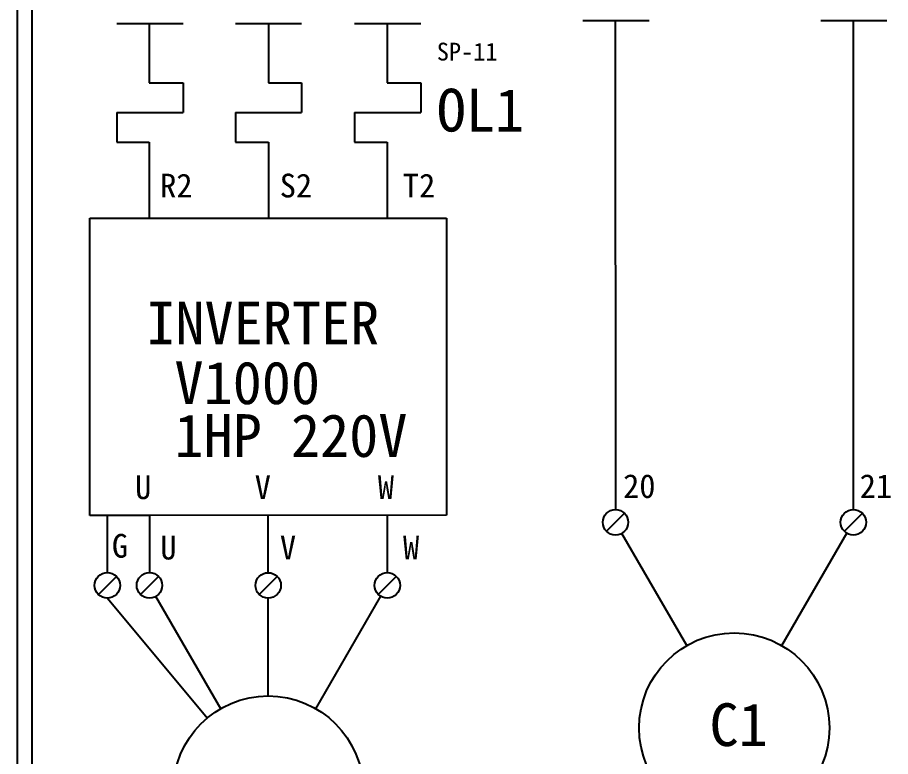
# Model space of a CAD drawing. Extents: x 10 to 297, y 3 to 207.
# Drawn here: x 10 to 83.4, y 41.9 to 104.1 of the extents above; entities that cross this region are included whole.
import ezdxf

# ---------------------------------------------------------------- set-up
doc = ezdxf.new("R2010")
doc.units = 0
doc.layers.get('0').update_dxf_attribs({"linetype": 'CONTINUOUS'})
doc.layers.add('圖框層', color=7, linetype='CONTINUOUS')
doc.layers.add('標尺寸層', color=3, linetype='CONTINUOUS')
doc.styles.add('STSL', font='kaiu.ttf')

msp = doc.modelspace()

# ---------------------------------------------------------------- linework, layer by layer
for p, q in [((41.08, 103.569), (41.081, 98.576)), ((60.258, 103.822), (60.278, 62.666)), ((80.258, 103.822), (80.278, 62.666)), ((41.096, 62.186), (41.098, 57.361)), ((61.041, 62.353), (59.527, 60.838)), ((81.041, 62.353), (79.527, 60.838)), ((66.272, 51.223), (60.819, 60.668)), ((74.272, 51.223), (79.731, 60.678)), ((18.314, 57.047), (16.8, 55.532)), ((21.855, 57.047), (20.34, 55.532)), ((31.84, 57.043), (30.326, 55.529)), ((41.855, 57.047), (40.34, 55.532)), ((27.086, 45.917), (21.633, 55.362)), ((35.086, 45.917), (40.545, 55.372))]:
    msp.add_line(p, q)
for centre, radius in [((60.284, 61.596), 1.071), ((80.284, 61.596), 1.071), ((17.557, 56.29), 1.071), ((21.098, 56.29), 1.071), ((31.083, 56.286), 1.071), ((41.098, 56.29), 1.071), ((70.272, 44.295), 8), ((31.086, 38.989), 8)]:
    msp.add_circle(centre, radius)
at = {"layer": '圖框層', "color": 7}
for p, q in [((10, 3), (10, 206.969)), ((11.25, 4.25), (11.25, 205.719))]:
    msp.add_line(p, q, dxfattribs=at)
at = {"layer": '標尺寸層', "color": 7}
for p, q in [((18.351, 103.569), (23.919, 103.569)), ((21.08, 103.569), (21.081, 98.569)), ((28.327, 103.572), (33.895, 103.572)), ((31.112, 103.572), (31.114, 98.572)), ((38.351, 103.569), (43.919, 103.569)), ((57.538, 103.822), (63.105, 103.822)), ((77.538, 103.822), (83.105, 103.822)), ((21.081, 98.569), (23.919, 98.569)), ((23.919, 98.569), (23.919, 96.069)), ((31.114, 98.572), (33.895, 98.572)), ((33.895, 98.572), (33.895, 96.072)), ((41.081, 98.576), (43.919, 98.576)), ((43.919, 98.576), (43.919, 96.076)), ((18.351, 96.069), (23.919, 96.069)), ((18.351, 96.069), (18.351, 93.569)), ((28.327, 96.072), (33.895, 96.072)), ((28.327, 96.072), (28.327, 93.572)), ((38.351, 96.076), (43.919, 96.076)), ((38.351, 96.076), (38.351, 93.576)), ((18.351, 93.569), (21.083, 93.569)), ((21.083, 93.569), (21.086, 87.181)), ((28.327, 93.572), (31.116, 93.572)), ((31.116, 93.572), (31.121, 87.184)), ((38.351, 93.576), (41.083, 93.576)), ((41.083, 93.576), (41.088, 87.188)), ((16.092, 87.179), (41.083, 87.188)), ((16.092, 62.179), (16.092, 87.179)), ((41.083, 87.188), (46.083, 87.188)), ((46.083, 87.188), (46.083, 62.188)), ((21.092, 62.179), (16.092, 62.179)), ((17.557, 57.361), (17.557, 62.179)), ((46.083, 62.188), (21.092, 62.179)), ((21.096, 62.179), (21.098, 57.361)), ((31.083, 57.357), (31.081, 62.183)), ((17.557, 55.219), (25.964, 45.134)), ((31.086, 46.989), (31.083, 55.215))]:
    msp.add_line(p, q, dxfattribs=at)

# ---------------------------------------------------------------- texts
at = {"layer": '圖框層', "color": 4, "style": 'STSL'}
for s, height, p in [('SP-11', 1.5, (45.258, 100.444)), ('OL1', 3.6, (45.258, 94.473)), ('R2', 2, (21.999, 88.928)), ('S2', 2, (32.055, 88.928)), ('T2', 2, (42.407, 88.928)), ('INVERTER', 3.6, (20.828, 76.571)), ('V1000', 3.6, (23.199, 71.537)), ('1HP 220V', 3.6, (23.199, 67.095)), ('U', 2, (19.893, 63.548)), ('V', 2, (29.949, 63.548)), ('W', 2, (40.301, 63.548)), ('20', 2, (60.926, 63.642)), ('21', 2, (80.819, 63.642)), ('G', 2, (17.938, 58.621)), ('U', 2, (22.012, 58.468)), ('V', 2, (32.068, 58.468)), ('W', 2, (42.42, 58.468)), ('C1', 3.6, (68.188, 42.771))]:
    msp.add_text(s, height=height, dxfattribs=at).set_placement(p)

doc.saveas('drawing.dxf')
